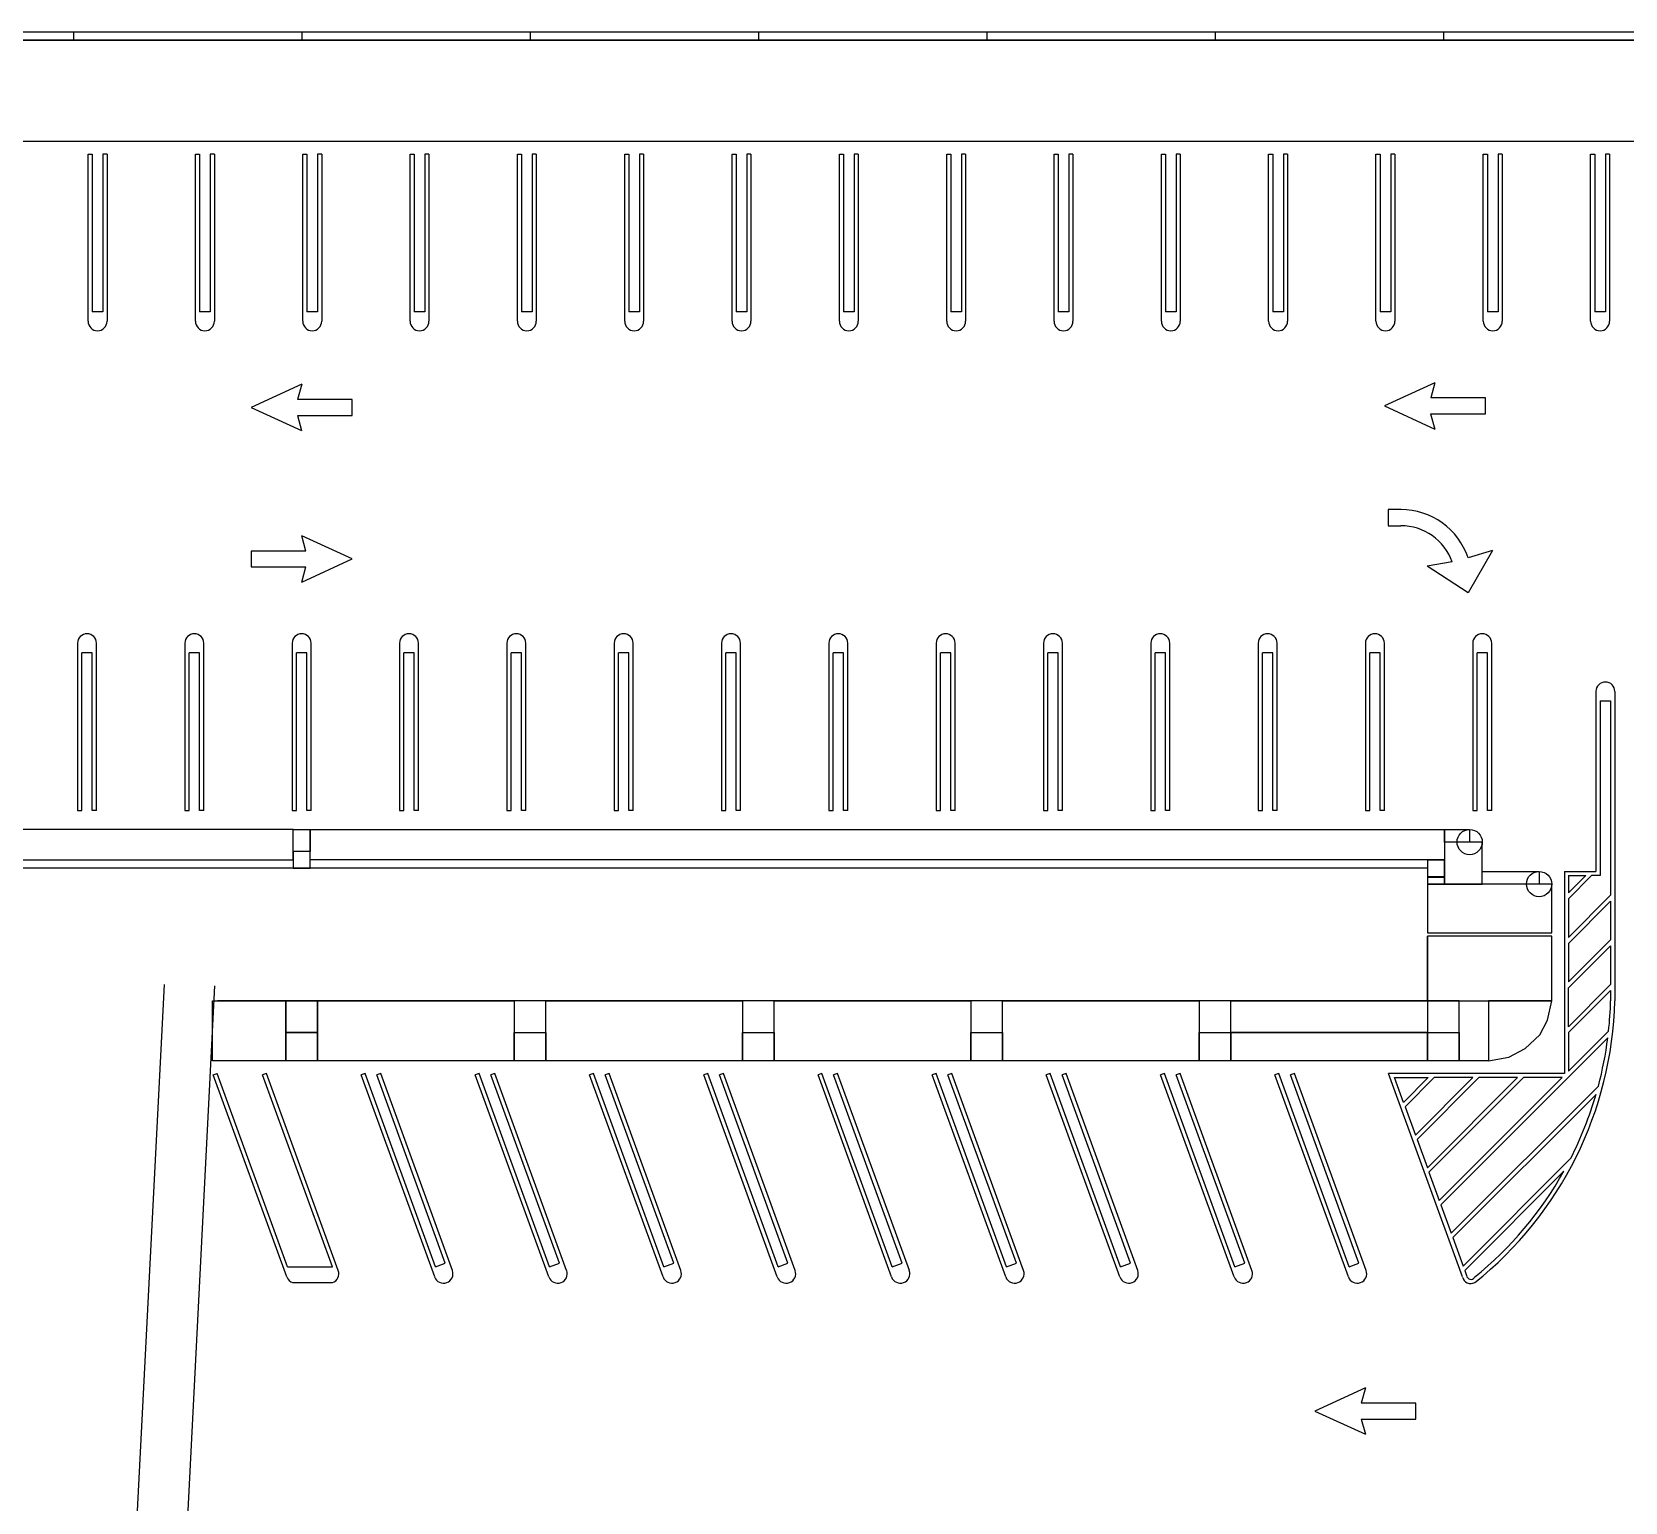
# Model space of a CAD drawing. Header units: inches. Extents: x -24 to 5079, y -276 to 4275.
# Drawn here: x 1520 to 3034, y 1951 to 3348 of the extents above; entities that cross this region are included whole.
import ezdxf

# ---------------------------------------------------------------- set-up
doc = ezdxf.new("R2010")
doc.units = ezdxf.units.IN
doc.header["$LTSCALE"] = 10
doc.header["$MEASUREMENT"] = 0
for name, color, linetype in [('A-COLS', 5, 'CONTINUOUS'), ('A-FLOR', 3, 'CONTINUOUS'), ('A-WALL', 5, 'CONTINUOUS')]:
    doc.layers.add(name, color=color, linetype=linetype)

msp = doc.modelspace()

# ---------------------------------------------------------------- linework, layer by layer
at = {"layer": 'A-COLS'}
for p, q in [((1784, 2569, 0.5), (1768, 2569, 0.5)), ((1768, 2569, 0.5), (1768, 2553, 0.5)), ((1784, 2569, 0.5), (1768, 2569, 0.5)), ((1768, 2569, 0.5), (1768, 2553, 0.5)), ((1784, 2553, 0.5), (1784, 2569, 0.5)), ((1784, 2553, 0.5), (1784, 2569, 0.5)), ((2862, 2560.6, 0.5), (2846, 2560.6, 0.5)), ((2846, 2560.6, 0.5), (2846, 2544.6, 0.5)), ((2862, 2560.6, 0.5), (2846, 2560.6, 0.5)), ((2846, 2560.6, 0.5), (2846, 2544.6, 0.5)), ((2862, 2544.6, 0.5), (2862, 2560.6, 0.5)), ((2862, 2544.6, 0.5), (2862, 2560.6, 0.5)), ((1768, 2553, 0.5), (1784, 2553, 0.5)), ((1768, 2553, 0.5), (1784, 2553, 0.5)), ((2846, 2544.6, 0.5), (2862, 2544.6, 0.5)), ((2846, 2544.6, 0.5), (2862, 2544.6, 0.5)), ((1761, 2427, 0.5), (1791, 2427, 0.5)), ((1761, 2397, 0.5), (1761, 2427, 0.5)), ((1791, 2427, 0.5), (1791, 2397, 0.5)), ((2008, 2427, 0.5), (1978, 2427, 0.5)), ((1978, 2427, 0.5), (1978, 2397, 0.5)), ((2008, 2397, 0.5), (2008, 2427, 0.5)), ((2225, 2427, 0.5), (2195, 2427, 0.5)), ((2195, 2427, 0.5), (2195, 2397, 0.5)), ((2225, 2397, 0.5), (2225, 2427, 0.5)), ((2442, 2427, 0.5), (2412, 2427, 0.5)), ((2412, 2427, 0.5), (2412, 2397, 0.5)), ((2442, 2397, 0.5), (2442, 2427, 0.5)), ((2659, 2427, 0.5), (2629, 2427, 0.5)), ((2629, 2427, 0.5), (2629, 2397, 0.5)), ((2659, 2397, 0.5), (2659, 2427, 0.5)), ((2876, 2427, 0.5), (2846, 2427, 0.5)), ((2846, 2427, 0.5), (2846, 2397, 0.5)), ((2876, 2397, 0.5), (2876, 2427, 0.5)), ((1791, 2397, 0.5), (1761, 2397, 0.5)), ((1978, 2397, 0.5), (2008, 2397, 0.5)), ((2195, 2397, 0.5), (2225, 2397, 0.5)), ((2412, 2397, 0.5), (2442, 2397, 0.5)), ((2629, 2397, 0.5), (2659, 2397, 0.5)), ((2846, 2397, 0.5), (2876, 2397, 0.5))]:
    msp.add_line(p, q, dxfattribs=at)
at = {"layer": 'A-FLOR'}
for p, q in [((3107.8, 3340, 0.5), (1413.9, 3340, 0.5)), ((1413.9, 3244, 0.5), (3107.8, 3244, 0.5)), ((1573, 3231.9, 0.5), (1577, 3231.9, 0.5)), ((1573, 3072.9, 0.5), (1573, 3231.9, 0.5)), ((1577, 3231.9, 0.5), (1577, 3081.9, 0.5)), ((1587, 3231.9, 0.5), (1587, 3081.9, 0.5)), ((1591, 3231.9, 0.5), (1587, 3231.9, 0.5)), ((1591, 3231.9, 0.5), (1591, 3072.9, 0.5)), ((1675, 3231.9, 0.5), (1679, 3231.9, 0.5)), ((1675, 3072.9, 0.5), (1675, 3231.9, 0.5)), ((1679, 3231.9, 0.5), (1679, 3081.9, 0.5)), ((1689, 3231.9, 0.5), (1689, 3081.9, 0.5)), ((1693, 3231.9, 0.5), (1689, 3231.9, 0.5)), ((1693, 3231.9, 0.5), (1693, 3072.9, 0.5)), ((1777, 3231.9, 0.5), (1781, 3231.9, 0.5)), ((1777, 3072.9, 0.5), (1777, 3231.9, 0.5)), ((1781, 3231.9, 0.5), (1781, 3081.9, 0.5)), ((1791, 3231.9, 0.5), (1791, 3081.9, 0.5)), ((1795, 3231.9, 0.5), (1791, 3231.9, 0.5)), ((1795, 3231.9, 0.5), (1795, 3072.9, 0.5)), ((1879, 3231.9, 0.5), (1883, 3231.9, 0.5)), ((1879, 3072.9, 0.5), (1879, 3231.9, 0.5)), ((1883, 3231.9, 0.5), (1883, 3081.9, 0.5)), ((1893, 3231.9, 0.5), (1893, 3081.9, 0.5)), ((1897, 3231.9, 0.5), (1893, 3231.9, 0.5)), ((1897, 3231.9, 0.5), (1897, 3072.9, 0.5)), ((1981, 3231.9, 0.5), (1985, 3231.9, 0.5)), ((1981, 3072.9, 0.5), (1981, 3231.9, 0.5)), ((1985, 3231.9, 0.5), (1985, 3081.9, 0.5)), ((1995, 3231.9, 0.5), (1995, 3081.9, 0.5)), ((1999, 3231.9, 0.5), (1995, 3231.9, 0.5)), ((1999, 3231.9, 0.5), (1999, 3072.9, 0.5)), ((2083, 3231.9, 0.5), (2087, 3231.9, 0.5)), ((2083, 3072.9, 0.5), (2083, 3231.9, 0.5)), ((2087, 3231.9, 0.5), (2087, 3081.9, 0.5)), ((2097, 3231.9, 0.5), (2097, 3081.9, 0.5)), ((2101, 3231.9, 0.5), (2097, 3231.9, 0.5)), ((2101, 3231.9, 0.5), (2101, 3072.9, 0.5)), ((2185, 3231.9, 0.5), (2189, 3231.9, 0.5)), ((2185, 3072.9, 0.5), (2185, 3231.9, 0.5)), ((2189, 3231.9, 0.5), (2189, 3081.9, 0.5)), ((2199, 3231.9, 0.5), (2199, 3081.9, 0.5)), ((2203, 3231.9, 0.5), (2199, 3231.9, 0.5)), ((2203, 3231.9, 0.5), (2203, 3072.9, 0.5)), ((2287, 3231.9, 0.5), (2291, 3231.9, 0.5)), ((2287, 3072.9, 0.5), (2287, 3231.9, 0.5)), ((2291, 3231.9, 0.5), (2291, 3081.9, 0.5)), ((2301, 3231.9, 0.5), (2301, 3081.9, 0.5)), ((2305, 3231.9, 0.5), (2301, 3231.9, 0.5)), ((2305, 3231.9, 0.5), (2305, 3072.9, 0.5)), ((2389, 3231.9, 0.5), (2393, 3231.9, 0.5)), ((2389, 3072.9, 0.5), (2389, 3231.9, 0.5)), ((2393, 3231.9, 0.5), (2393, 3081.9, 0.5)), ((2403, 3231.9, 0.5), (2403, 3081.9, 0.5)), ((2407, 3231.9, 0.5), (2403, 3231.9, 0.5)), ((2407, 3231.9, 0.5), (2407, 3072.9, 0.5)), ((2491, 3231.9, 0.5), (2495, 3231.9, 0.5)), ((2491, 3072.9, 0.5), (2491, 3231.9, 0.5)), ((2495, 3231.9, 0.5), (2495, 3081.9, 0.5)), ((2505, 3231.9, 0.5), (2505, 3081.9, 0.5)), ((2509, 3231.9, 0.5), (2505, 3231.9, 0.5)), ((2509, 3231.9, 0.5), (2509, 3072.9, 0.5)), ((2593, 3231.9, 0.5), (2597, 3231.9, 0.5)), ((2593, 3072.9, 0.5), (2593, 3231.9, 0.5)), ((2597, 3231.9, 0.5), (2597, 3081.9, 0.5)), ((2607, 3231.9, 0.5), (2607, 3081.9, 0.5)), ((2611, 3231.9, 0.5), (2607, 3231.9, 0.5)), ((2611, 3231.9, 0.5), (2611, 3072.9, 0.5)), ((2695, 3231.9, 0.5), (2699, 3231.9, 0.5)), ((2695, 3072.9, 0.5), (2695, 3231.9, 0.5)), ((2699, 3231.9, 0.5), (2699, 3081.9, 0.5)), ((2709, 3231.9, 0.5), (2709, 3081.9, 0.5)), ((2713, 3231.9, 0.5), (2709, 3231.9, 0.5)), ((2713, 3231.9, 0.5), (2713, 3072.9, 0.5)), ((2797, 3231.9, 0.5), (2801, 3231.9, 0.5)), ((2797, 3072.9, 0.5), (2797, 3231.9, 0.5)), ((2801, 3231.9, 0.5), (2801, 3081.9, 0.5)), ((2811, 3231.9, 0.5), (2811, 3081.9, 0.5)), ((2815, 3231.9, 0.5), (2811, 3231.9, 0.5)), ((2815, 3231.9, 0.5), (2815, 3072.9, 0.5)), ((2899, 3231.9, 0.5), (2903, 3231.9, 0.5)), ((2899, 3072.9, 0.5), (2899, 3231.9, 0.5)), ((2903, 3231.9, 0.5), (2903, 3081.9, 0.5)), ((2913, 3231.9, 0.5), (2913, 3081.9, 0.5)), ((2917, 3231.9, 0.5), (2913, 3231.9, 0.5)), ((2917, 3231.9, 0.5), (2917, 3072.9, 0.5)), ((3001, 3231.9, 0.5), (3005, 3231.9, 0.5)), ((3001, 3072.9, 0.5), (3001, 3231.9, 0.5)), ((3005, 3231.9, 0.5), (3005, 3081.9, 0.5)), ((3015, 3231.9, 0.5), (3015, 3081.9, 0.5)), ((3019, 3231.9, 0.5), (3015, 3231.9, 0.5)), ((3019, 3231.9, 0.5), (3019, 3072.9, 0.5)), ((1587, 3081.9, 0.5), (1577, 3081.9, 0.5)), ((1689, 3081.9, 0.5), (1679, 3081.9, 0.5)), ((1791, 3081.9, 0.5), (1781, 3081.9, 0.5)), ((1893, 3081.9, 0.5), (1883, 3081.9, 0.5)), ((1995, 3081.9, 0.5), (1985, 3081.9, 0.5)), ((2097, 3081.9, 0.5), (2087, 3081.9, 0.5)), ((2199, 3081.9, 0.5), (2189, 3081.9, 0.5)), ((2301, 3081.9, 0.5), (2291, 3081.9, 0.5)), ((2403, 3081.9, 0.5), (2393, 3081.9, 0.5)), ((2505, 3081.9, 0.5), (2495, 3081.9, 0.5)), ((2607, 3081.9, 0.5), (2597, 3081.9, 0.5)), ((2709, 3081.9, 0.5), (2699, 3081.9, 0.5)), ((2811, 3081.9, 0.5), (2801, 3081.9, 0.5)), ((2913, 3081.9, 0.5), (2903, 3081.9, 0.5)), ((3015, 3081.9, 0.5), (3005, 3081.9, 0.5)), ((2853, 3014.5, 0.5), (2805, 2992.5, 0.5)), ((2853, 3014.5, 0.5), (2849, 3000, 0.5)), ((1776, 3013, 0.5), (1728, 2991, 0.5)), ((1776, 3013, 0.5), (1772, 2998.5, 0.5)), ((1824, 2998.5, 0.5), (1772, 2998.5, 0.5)), ((1824, 2983.5, 0.5), (1824, 2998.5, 0.5)), ((2901, 3000, 0.5), (2849, 3000, 0.5)), ((2901, 2985, 0.5), (2901, 3000, 0.5)), ((1728, 2991, 0.5), (1775.9, 2969, 0.5)), ((1771.9, 2983.5, 0.5), (1775.9, 2969, 0.5)), ((1771.9, 2983.5, 0.5), (1824, 2983.5, 0.5)), ((2805, 2992.5, 0.5), (2852.9, 2970.5, 0.5)), ((2848.9, 2985, 0.5), (2852.9, 2970.5, 0.5)), ((2848.9, 2985, 0.5), (2901, 2985, 0.5)), ((2808.6, 2893.9, 0.5), (2808.6, 2878.6, 0.5)), ((2820.8, 2893.9, 0.5), (2808.6, 2893.9, 0.5)), ((2808.6, 2878.6, 0.5), (2820.6, 2878.6, 0.5)), ((1824, 2847, 0.5), (1776.1, 2869, 0.5)), ((1780.1, 2854.5, 0.5), (1776.1, 2869, 0.5)), ((1780.1, 2854.5, 0.5), (1728, 2854.5, 0.5)), ((1728, 2854.5, 0.5), (1728, 2839.5, 0.5)), ((1776, 2825, 0.5), (1824, 2847, 0.5)), ((2907.6, 2854.9, 0.5), (2884.5, 2848, 0.5)), ((2907.6, 2854.9, 0.5), (2884.6, 2814.9, 0.5)), ((1728, 2839.5, 0.5), (1780, 2839.5, 0.5)), ((1776, 2825, 0.5), (1780, 2839.5, 0.5)), ((2869.5, 2844.3, 0.5), (2845.5, 2840.1, 0.5)), ((2884.6, 2814.9, 0.5), (2845.5, 2840.1, 0.5)), ((1563, 2766.9, 0.5), (1563, 2607.9, 0.5)), ((1567, 2607.9, 0.5), (1567, 2757.9, 0.5)), ((1577, 2757.9, 0.5), (1567, 2757.9, 0.5)), ((1577, 2607.9, 0.5), (1577, 2757.9, 0.5)), ((1581, 2607.9, 0.5), (1581, 2766.9, 0.5)), ((1665, 2766.9, 0.5), (1665, 2607.9, 0.5)), ((1669, 2607.9, 0.5), (1669, 2757.9, 0.5)), ((1679, 2757.9, 0.5), (1669, 2757.9, 0.5)), ((1679, 2607.9, 0.5), (1679, 2757.9, 0.5)), ((1683, 2607.9, 0.5), (1683, 2766.9, 0.5)), ((1767, 2766.9, 0.5), (1767, 2607.9, 0.5)), ((1771, 2607.9, 0.5), (1771, 2757.9, 0.5)), ((1781, 2757.9, 0.5), (1771, 2757.9, 0.5)), ((1781, 2607.9, 0.5), (1781, 2757.9, 0.5)), ((1785, 2607.9, 0.5), (1785, 2766.9, 0.5)), ((1869, 2766.9, 0.5), (1869, 2607.9, 0.5)), ((1873, 2607.9, 0.5), (1873, 2757.9, 0.5)), ((1883, 2757.9, 0.5), (1873, 2757.9, 0.5)), ((1883, 2607.9, 0.5), (1883, 2757.9, 0.5)), ((1887, 2607.9, 0.5), (1887, 2766.9, 0.5)), ((1971, 2766.9, 0.5), (1971, 2607.9, 0.5)), ((1975, 2607.9, 0.5), (1975, 2757.9, 0.5)), ((1985, 2757.9, 0.5), (1975, 2757.9, 0.5)), ((1985, 2607.9, 0.5), (1985, 2757.9, 0.5)), ((1989, 2607.9, 0.5), (1989, 2766.9, 0.5)), ((2073, 2766.9, 0.5), (2073, 2607.9, 0.5)), ((2077, 2607.9, 0.5), (2077, 2757.9, 0.5)), ((2087, 2757.9, 0.5), (2077, 2757.9, 0.5)), ((2087, 2607.9, 0.5), (2087, 2757.9, 0.5)), ((2091, 2607.9, 0.5), (2091, 2766.9, 0.5)), ((2175, 2766.9, 0.5), (2175, 2607.9, 0.5)), ((2179, 2607.9, 0.5), (2179, 2757.9, 0.5)), ((2189, 2757.9, 0.5), (2179, 2757.9, 0.5)), ((2189, 2607.9, 0.5), (2189, 2757.9, 0.5)), ((2193, 2607.9, 0.5), (2193, 2766.9, 0.5)), ((2277, 2766.9, 0.5), (2277, 2607.9, 0.5)), ((2281, 2607.9, 0.5), (2281, 2757.9, 0.5)), ((2291, 2757.9, 0.5), (2281, 2757.9, 0.5)), ((2291, 2607.9, 0.5), (2291, 2757.9, 0.5)), ((2295, 2607.9, 0.5), (2295, 2766.9, 0.5)), ((2379, 2766.9, 0.5), (2379, 2607.9, 0.5)), ((2383, 2607.9, 0.5), (2383, 2757.9, 0.5)), ((2393, 2757.9, 0.5), (2383, 2757.9, 0.5)), ((2393, 2607.9, 0.5), (2393, 2757.9, 0.5)), ((2397, 2607.9, 0.5), (2397, 2766.9, 0.5)), ((2481, 2766.9, 0.5), (2481, 2607.9, 0.5)), ((2485, 2607.9, 0.5), (2485, 2757.9, 0.5)), ((2495, 2757.9, 0.5), (2485, 2757.9, 0.5)), ((2495, 2607.9, 0.5), (2495, 2757.9, 0.5)), ((2499, 2607.9, 0.5), (2499, 2766.9, 0.5)), ((2583, 2766.9, 0.5), (2583, 2607.9, 0.5)), ((2587, 2607.9, 0.5), (2587, 2757.9, 0.5)), ((2597, 2757.9, 0.5), (2587, 2757.9, 0.5)), ((2597, 2607.9, 0.5), (2597, 2757.9, 0.5)), ((2601, 2607.9, 0.5), (2601, 2766.9, 0.5)), ((2685, 2766.9, 0.5), (2685, 2607.9, 0.5)), ((2689, 2607.9, 0.5), (2689, 2757.9, 0.5)), ((2699, 2757.9, 0.5), (2689, 2757.9, 0.5)), ((2699, 2607.9, 0.5), (2699, 2757.9, 0.5)), ((2703, 2607.9, 0.5), (2703, 2766.9, 0.5)), ((2787, 2766.9, 0.5), (2787, 2607.9, 0.5)), ((2791, 2607.9, 0.5), (2791, 2757.9, 0.5)), ((2801, 2757.9, 0.5), (2791, 2757.9, 0.5)), ((2801, 2607.9, 0.5), (2801, 2757.9, 0.5)), ((2805, 2607.9, 0.5), (2805, 2766.9, 0.5)), ((2889, 2766.9, 0.5), (2889, 2607.9, 0.5)), ((2893, 2607.9, 0.5), (2893, 2757.9, 0.5)), ((2903, 2757.9, 0.5), (2893, 2757.9, 0.5)), ((2903, 2607.9, 0.5), (2903, 2757.9, 0.5)), ((2907, 2607.9, 0.5), (2907, 2766.9, 0.5)), ((3006, 2721, 0.5), (3006, 2550, 0.5)), ((3010, 2712, 0.5), (3010, 2546, 0.5)), ((3010, 2712, 0.5), (3020, 2712, 0.5)), ((3020, 2712, 0.5), (3020, 2527.3, 0.5)), ((3024, 2721, 0.5), (3024, 2427, 0.5)), ((1563, 2607.9, 0.5), (1567, 2607.9, 0.5)), ((1581, 2607.9, 0.5), (1577, 2607.9, 0.5)), ((1665, 2607.9, 0.5), (1669, 2607.9, 0.5)), ((1683, 2607.9, 0.5), (1679, 2607.9, 0.5)), ((1767, 2607.9, 0.5), (1771, 2607.9, 0.5)), ((1785, 2607.9, 0.5), (1781, 2607.9, 0.5)), ((1869, 2607.9, 0.5), (1873, 2607.9, 0.5)), ((1887, 2607.9, 0.5), (1883, 2607.9, 0.5)), ((1971, 2607.9, 0.5), (1975, 2607.9, 0.5)), ((1989, 2607.9, 0.5), (1985, 2607.9, 0.5)), ((2073, 2607.9, 0.5), (2077, 2607.9, 0.5)), ((2091, 2607.9, 0.5), (2087, 2607.9, 0.5)), ((2175, 2607.9, 0.5), (2179, 2607.9, 0.5)), ((2193, 2607.9, 0.5), (2189, 2607.9, 0.5)), ((2277, 2607.9, 0.5), (2281, 2607.9, 0.5)), ((2295, 2607.9, 0.5), (2291, 2607.9, 0.5)), ((2379, 2607.9, 0.5), (2383, 2607.9, 0.5)), ((2397, 2607.9, 0.5), (2393, 2607.9, 0.5)), ((2481, 2607.9, 0.5), (2485, 2607.9, 0.5)), ((2499, 2607.9, 0.5), (2495, 2607.9, 0.5)), ((2583, 2607.9, 0.5), (2587, 2607.9, 0.5)), ((2601, 2607.9, 0.5), (2597, 2607.9, 0.5)), ((2685, 2607.9, 0.5), (2689, 2607.9, 0.5)), ((2703, 2607.9, 0.5), (2699, 2607.9, 0.5)), ((2787, 2607.9, 0.5), (2791, 2607.9, 0.5)), ((2805, 2607.9, 0.5), (2801, 2607.9, 0.5)), ((2889, 2607.9, 0.5), (2893, 2607.9, 0.5)), ((2907, 2607.9, 0.5), (2903, 2607.9, 0.5)), ((1768, 2589.9, 0.5), (688, 2589.9, 0.5)), ((1768, 2561, 0.5), (1768, 2589.9, 0.5)), ((1768, 2589.9, 0.5), (1784, 2589.9, 0.5)), ((1768, 2569, 0.5), (1768, 2589.9, 0.5)), ((1784, 2589.9, 0.5), (1784, 2569, 0.5)), ((1784, 2589.9, 0.5), (2862, 2589.9, 0.5)), ((1784, 2561, 0.5), (1784, 2589.9, 0.5)), ((2862, 2589.9, 0.5), (2862, 2561, 0.5)), ((2862, 2577.9, 0.5), (2862, 2589.9, 0.5)), ((2862, 2589.9, 0.5), (2886, 2589.9, 0.5)), ((2886, 2589.9, 0.5), (2886, 2577.9, 0.5)), ((2898, 2577.9, 0.5), (2862, 2577.9, 0.5)), ((2862, 2577.9, 0.5), (2862, 2538, 0.5)), ((2886, 2577.9, 0.5), (2862, 2577.9, 0.5)), ((2898, 2538, 0.5), (2898, 2577.9, 0.5)), ((688, 2561, 0.5), (1768, 2561, 0.5)), ((1784, 2569, 0.5), (1768, 2569, 0.5)), ((2862, 2561, 0.5), (1784, 2561, 0.5)), ((2846, 2553, 0.5), (706, 2553, 0.5)), ((2846, 2553, 0.5), (2846, 2491.5, 0.5)), ((2862, 2545, 0.5), (2846, 2545, 0.5)), ((2846, 2545, 0.5), (2846, 2538, 0.5)), ((2862, 2538, 0.5), (2862, 2545, 0.5)), ((2898, 2550, 0.5), (2952, 2550, 0.5)), ((2898, 2538, 0.5), (2898, 2550, 0.5)), ((2952, 2550, 0.5), (2952, 2538, 0.5)), ((2976, 2550, 0.5), (2976, 2358, 0.5)), ((2976, 2550, 0.5), (3006, 2550, 0.5)), ((2980, 2524.1, 0.5), (3001.9, 2546, 0.5)), ((2980, 2529.7, 0.5), (2996.3, 2546, 0.5)), ((2980, 2546, 0.5), (2996.3, 2546, 0.5)), ((2980, 2546, 0.5), (2980, 2529.7, 0.5)), ((3010, 2546, 0.5), (3001.9, 2546, 0.5)), ((2964, 2538, 0.5), (2846, 2538, 0.5)), ((2846, 2538, 0.5), (2846, 2491.5, 0.5)), ((2846, 2538, 0.5), (2862, 2538, 0.5)), ((2862, 2538, 0.5), (2898, 2538, 0.5)), ((2952, 2538, 0.5), (2898, 2538, 0.5)), ((2964, 2491.5, 0.5), (2964, 2538, 0.5)), ((3020, 2527.3, 0.5), (2980, 2487.3, 0.5)), ((2980, 2524.1, 0.5), (2980, 2487.3, 0.5)), ((3020, 2521.6, 0.5), (2980, 2481.6, 0.5)), ((3020, 2521.6, 0.5), (3020, 2484.9, 0.5)), ((2846, 2491.5, 0.5), (2964, 2491.5, 0.5)), ((2846, 2427, 0.5), (2846, 2488.5, 0.5)), ((2964, 2488.5, 0.5), (2846, 2488.5, 0.5)), ((2846, 2488.5, 0.5), (2846, 2427, 0.5)), ((2964, 2427, 0.5), (2964, 2488.5, 0.5)), ((2980, 2444.9, 0.5), (3020, 2484.9, 0.5)), ((2980, 2481.6, 0.5), (2980, 2444.9, 0.5)), ((2980, 2439.2, 0.5), (3020, 2479.2, 0.5)), ((3020, 2479.2, 0.5), (3020, 2442.4, 0.5)), ((1645.4, 2442.6, 0.5), (1605.8, 1672.3, 0.5)), ((1693.3, 2441.1, 0.5), (1653.8, 1672.2, 0.5)), ((3020, 2442.4, 0.5), (2980, 2402.4, 0.5)), ((2980, 2402.4, 0.5), (2980, 2439.2, 0.5)), ((1691.4, 2370, 0.5), (1691.4, 2427, 0.5)), ((1691.4, 2427, 0.5), (1761, 2427, 0.5)), ((2846, 2427, 0.5), (1696.1, 2427, 0.5)), ((1761, 2427, 0.5), (1761, 2370, 0.5)), ((1791, 2370, 0.5), (1791, 2427, 0.5)), ((1791, 2427, 0.5), (1978, 2427, 0.5)), ((1978, 2427, 0.5), (1978, 2370, 0.5)), ((2008, 2370, 0.5), (2008, 2427, 0.5)), ((2008, 2427, 0.5), (2195, 2427, 0.5)), ((2195, 2427, 0.5), (2195, 2370, 0.5)), ((2225, 2370, 0.5), (2225, 2427, 0.5)), ((2225, 2427, 0.5), (2412, 2427, 0.5)), ((2412, 2427, 0.5), (2412, 2370, 0.5)), ((2442, 2370, 0.5), (2442, 2427, 0.5)), ((2442, 2427, 0.5), (2629, 2427, 0.5)), ((2629, 2427, 0.5), (2629, 2370, 0.5)), ((2659, 2427, 0.5), (2846, 2427, 0.5)), ((2659, 2397, 0.5), (2659, 2427, 0.5)), ((2846, 2427, 0.5), (2964, 2427, 0.5)), ((2846, 2427, 0.5), (2846, 2397, 0.5)), ((2876, 2370, 0.5), (2876, 2427, 0.5)), ((2876, 2427, 0.5), (2904, 2427, 0.5)), ((2904, 2427, 0.5), (2904, 2370, 0.5)), ((2964, 2427, 0.5), (2904, 2427, 0.5)), ((2904, 2427, 0.5), (2904, 2370, 0.5)), ((2960.1, 2408.7, 0.5), (2964, 2427, 0.5)), ((3020, 2436.8, 0.5), (2980, 2396.8, 0.5)), ((3020, 2436.8, 0.5), (3020, 2427, 0.5)), ((2952.7, 2394.8, 0.5), (2960.1, 2408.7, 0.5)), ((1761, 2370, 0.5), (1761, 2397, 0.5)), ((1761, 2397, 0.5), (1791, 2397, 0.5)), ((1791, 2397, 0.5), (1791, 2370, 0.5)), ((1978, 2370, 0.5), (1978, 2397, 0.5)), ((1978, 2397, 0.5), (2008, 2397, 0.5)), ((2008, 2397, 0.5), (2008, 2370, 0.5)), ((2195, 2370, 0.5), (2195, 2397, 0.5)), ((2195, 2397, 0.5), (2225, 2397, 0.5)), ((2225, 2397, 0.5), (2225, 2370, 0.5)), ((2412, 2370, 0.5), (2412, 2397, 0.5)), ((2412, 2397, 0.5), (2442, 2397, 0.5)), ((2442, 2397, 0.5), (2442, 2370, 0.5)), ((2629, 2370, 0.5), (2629, 2397, 0.5)), ((2629, 2397, 0.5), (2659, 2397, 0.5)), ((2659, 2397, 0.5), (2659, 2370, 0.5)), ((2846, 2397, 0.5), (2659, 2397, 0.5)), ((2659, 2397, 0.5), (2846, 2397, 0.5)), ((2659, 2370, 0.5), (2659, 2397, 0.5)), ((2846, 2370, 0.5), (2846, 2397, 0.5)), ((2846, 2397, 0.5), (2876, 2397, 0.5)), ((2846, 2397, 0.5), (2846, 2370, 0.5)), ((2876, 2397, 0.5), (2876, 2370, 0.5)), ((2938.8, 2381.8, 0.5), (2952.7, 2394.8, 0.5)), ((3018.1, 2398.1, 0.5), (2980, 2360, 0.5)), ((2980, 2396.8, 0.5), (2980, 2360, 0.5)), ((2858.6, 2233, 0.5), (3017.3, 2391.7, 0.5)), ((2923.3, 2373.6, 0.5), (2938.8, 2381.8, 0.5)), ((1761, 2370, 0.5), (1691.4, 2370, 0.5)), ((1791, 2370, 0.5), (1761, 2370, 0.5)), ((1978, 2370, 0.5), (1791, 2370, 0.5)), ((2008, 2370, 0.5), (1978, 2370, 0.5)), ((2195, 2370, 0.5), (2008, 2370, 0.5)), ((2225, 2370, 0.5), (2195, 2370, 0.5)), ((2412, 2370, 0.5), (2225, 2370, 0.5)), ((2442, 2370, 0.5), (2412, 2370, 0.5)), ((2629, 2370, 0.5), (2442, 2370, 0.5)), ((2659, 2370, 0.5), (2629, 2370, 0.5)), ((2846, 2370, 0.5), (2659, 2370, 0.5)), ((2876, 2370, 0.5), (2846, 2370, 0.5)), ((2904, 2370, 0.5), (2876, 2370, 0.5)), ((2904, 2370, 0.5), (2923.3, 2373.6, 0.5)), ((1692, 2356.6, 0.5), (1695.8, 2358, 0.5)), ((1761.9, 2164.5, 0.5), (1692, 2356.6, 0.5)), ((1762.6, 2174.3, 0.5), (1695.8, 2358, 0.5)), ((1742.6, 2358, 0.5), (1738.8, 2356.6, 0.5)), ((1805.2, 2174.3, 0.5), (1738.8, 2356.6, 0.5)), ((1810.8, 2170.7, 0.5), (1742.6, 2358, 0.5)), ((1836.2, 2358, 0.5), (1832.5, 2356.6, 0.5)), ((1902.4, 2164.5, 0.5), (1832.5, 2356.6, 0.5)), ((1903.1, 2174.3, 0.5), (1836.2, 2358, 0.5)), ((1851.1, 2358, 0.5), (1847.4, 2356.6, 0.5)), ((1912.5, 2177.8, 0.5), (1847.4, 2356.6, 0.5)), ((1919.3, 2170.7, 0.5), (1851.1, 2358, 0.5)), ((1944.8, 2358, 0.5), (1941, 2356.6, 0.5)), ((2010.9, 2164.5, 0.5), (1941, 2356.6, 0.5)), ((2011.6, 2174.3, 0.5), (1944.8, 2358, 0.5)), ((1959.7, 2358, 0.5), (1955.9, 2356.6, 0.5)), ((2021, 2177.8, 0.5), (1955.9, 2356.6, 0.5)), ((2027.8, 2170.7, 0.5), (1959.7, 2358, 0.5)), ((2053.3, 2358, 0.5), (2049.6, 2356.6, 0.5)), ((2119.5, 2164.5, 0.5), (2049.6, 2356.6, 0.5)), ((2120.2, 2174.3, 0.5), (2053.3, 2358, 0.5)), ((2068.2, 2358, 0.5), (2064.5, 2356.6, 0.5)), ((2129.6, 2177.8, 0.5), (2064.5, 2356.6, 0.5)), ((2136.4, 2170.7, 0.5), (2068.2, 2358, 0.5)), ((2161.9, 2358, 0.5), (2158.1, 2356.6, 0.5)), ((2228, 2164.5, 0.5), (2158.1, 2356.6, 0.5)), ((2228.7, 2174.3, 0.5), (2161.9, 2358, 0.5)), ((2176.8, 2358, 0.5), (2173, 2356.6, 0.5)), ((2238.1, 2177.8, 0.5), (2173, 2356.6, 0.5)), ((2244.9, 2170.7, 0.5), (2176.8, 2358, 0.5)), ((2270.4, 2358, 0.5), (2266.7, 2356.6, 0.5)), ((2336.6, 2164.5, 0.5), (2266.7, 2356.6, 0.5)), ((2337.3, 2174.3, 0.5), (2270.4, 2358, 0.5)), ((2285.3, 2358, 0.5), (2281.5, 2356.6, 0.5)), ((2346.7, 2177.8, 0.5), (2281.5, 2356.6, 0.5)), ((2353.5, 2170.7, 0.5), (2285.3, 2358, 0.5)), ((2379, 2358, 0.5), (2375.2, 2356.6, 0.5)), ((2445.1, 2164.5, 0.5), (2375.2, 2356.6, 0.5)), ((2445.8, 2174.3, 0.5), (2379, 2358, 0.5)), ((2393.9, 2358, 0.5), (2390.1, 2356.6, 0.5)), ((2455.2, 2177.8, 0.5), (2390.1, 2356.6, 0.5)), ((2462, 2170.7, 0.5), (2393.9, 2358, 0.5)), ((2487.5, 2358, 0.5), (2483.7, 2356.6, 0.5)), ((2553.7, 2164.5, 0.5), (2483.7, 2356.6, 0.5)), ((2554.3, 2174.3, 0.5), (2487.5, 2358, 0.5)), ((2502.4, 2358, 0.5), (2498.6, 2356.6, 0.5)), ((2563.7, 2177.8, 0.5), (2498.6, 2356.6, 0.5)), ((2570.6, 2170.7, 0.5), (2502.4, 2358, 0.5)), ((2596, 2358, 0.5), (2592.3, 2356.6, 0.5)), ((2662.2, 2164.5, 0.5), (2592.3, 2356.6, 0.5)), ((2662.9, 2174.3, 0.5), (2596, 2358, 0.5)), ((2610.9, 2358, 0.5), (2607.2, 2356.6, 0.5)), ((2672.3, 2177.8, 0.5), (2607.2, 2356.6, 0.5)), ((2679.1, 2170.7, 0.5), (2610.9, 2358, 0.5)), ((2704.6, 2358, 0.5), (2700.8, 2356.6, 0.5)), ((2770.8, 2164.5, 0.5), (2700.8, 2356.6, 0.5)), ((2771.4, 2174.3, 0.5), (2704.6, 2358, 0.5)), ((2719.5, 2358, 0.5), (2715.7, 2356.6, 0.5)), ((2780.8, 2177.8, 0.5), (2715.7, 2356.6, 0.5)), ((2787.7, 2170.7, 0.5), (2719.5, 2358, 0.5)), ((2976, 2358, 0.5), (2808.9, 2358, 0.5)), ((2879.3, 2164.5, 0.5), (2808.9, 2358, 0.5)), ((2814.6, 2354, 0.5), (2846.7, 2354, 0.5)), ((2823.2, 2330.5, 0.5), (2814.6, 2354, 0.5)), ((2823.2, 2330.5, 0.5), (2846.7, 2354, 0.5)), ((2824.7, 2326.3, 0.5), (2852.4, 2354, 0.5)), ((2834.5, 2299.4, 0.5), (2889.1, 2354, 0.5)), ((2836, 2295.2, 0.5), (2894.8, 2354, 0.5)), ((2845.8, 2268.2, 0.5), (2931.6, 2354, 0.5)), ((2847.3, 2264.1, 0.5), (2937.2, 2354, 0.5)), ((2889.1, 2354, 0.5), (2852.4, 2354, 0.5)), ((2857.1, 2237.1, 0.5), (2974, 2354, 0.5)), ((2931.6, 2354, 0.5), (2894.8, 2354, 0.5)), ((2974, 2354, 0.5), (2937.2, 2354, 0.5)), ((2868.5, 2206, 0.5), (3008.4, 2345.9, 0.5)), ((2870, 2201.9, 0.5), (3006.2, 2338.1, 0.5)), ((2824.7, 2326.3, 0.5), (2834.5, 2299.4, 0.5)), ((2836, 2295.2, 0.5), (2845.8, 2268.2, 0.5)), ((2879.8, 2174.9, 0.5), (2982.1, 2277.3, 0.5)), ((2847.3, 2264.1, 0.5), (2857.1, 2237.1, 0.5)), ((2881.3, 2170.8, 0.5), (2975.6, 2265.1, 0.5)), ((2858.6, 2233, 0.5), (2868.5, 2206, 0.5)), ((2870, 2201.9, 0.5), (2879.8, 2174.9, 0.5)), ((1762.6, 2174.3, 0.5), (1805.2, 2174.3, 0.5)), ((1903.1, 2174.3, 0.5), (1912.5, 2177.8, 0.5)), ((2011.6, 2174.3, 0.5), (2021, 2177.8, 0.5)), ((2120.2, 2174.3, 0.5), (2129.6, 2177.8, 0.5)), ((2228.7, 2174.3, 0.5), (2238.1, 2177.8, 0.5)), ((2337.3, 2174.3, 0.5), (2346.7, 2177.8, 0.5)), ((2445.8, 2174.3, 0.5), (2455.2, 2177.8, 0.5)), ((2554.3, 2174.3, 0.5), (2563.7, 2177.8, 0.5)), ((2662.9, 2174.3, 0.5), (2672.3, 2177.8, 0.5)), ((2771.4, 2174.3, 0.5), (2780.8, 2177.8, 0.5)), ((2881.3, 2170.8, 0.5), (2883.1, 2165.9, 0.5)), ((1805.4, 2159.1, 0.5), (1767.3, 2159.1, 0.5)), ((2787, 2059, 0.5), (2739, 2037, 0.5)), ((2787, 2059, 0.5), (2783, 2044.5, 0.5)), ((2834.9, 2044.5, 0.5), (2783, 2044.5, 0.5)), ((2834.9, 2029.5, 0.5), (2834.9, 2044.5, 0.5)), ((2739, 2037, 0.5), (2786.9, 2015, 0.5)), ((2782.9, 2029.5, 0.5), (2786.9, 2015, 0.5)), ((2782.9, 2029.5, 0.5), (2834.9, 2029.5, 0.5))]:
    msp.add_line(p, q, dxfattribs=at)
for centre in [(2886, 2577.9, 0.5), (2952, 2538, 0.5)]:
    msp.add_circle(centre, 12, dxfattribs=at)
for centre, radius, start, end in [((1582, 3072.9, 0.5), 9, 180, 0), ((1684, 3072.9, 0.5), 9, 180, 0), ((1786, 3072.9, 0.5), 9, 180, 0), ((1888, 3072.9, 0.5), 9, 180, 0), ((1990, 3072.9, 0.5), 9, 180, 0), ((2092, 3072.9, 0.5), 9, 180, 0), ((2194, 3072.9, 0.5), 9, 180, 0), ((2296, 3072.9, 0.5), 9, 180, 0), ((2398, 3072.9, 0.5), 9, 180, 0), ((2500, 3072.9, 0.5), 9, 180, 0), ((2602, 3072.9, 0.5), 9, 180, 0), ((2704, 3072.9, 0.5), 9, 180, 0), ((2806, 3072.9, 0.5), 9, 180, 0), ((2908, 3072.9, 0.5), 9, 180, 0), ((3010, 3072.9, 0.5), 9, 180, 0), ((2820.9, 2826.9, 0.5), 67, 18.3509, 90.3043), ((2820.6, 2826.6, 0.5), 52, 19.8876, 90), ((1572, 2766.9, 0.5), 9, 0, 180), ((1674, 2766.9, 0.5), 9, 0, 180), ((1776, 2766.9, 0.5), 9, 0, 180), ((1878, 2766.9, 0.5), 9, 0, 180), ((1980, 2766.9, 0.5), 9, 0, 180), ((2082, 2766.9, 0.5), 9, 0, 180), ((2184, 2766.9, 0.5), 9, 0, 180), ((2286, 2766.9, 0.5), 9, 0, 180), ((2388, 2766.9, 0.5), 9, 0, 180), ((2490, 2766.9, 0.5), 9, 0, 180), ((2592, 2766.9, 0.5), 9, 0, 180), ((2694, 2766.9, 0.5), 9, 0, 180), ((2796, 2766.9, 0.5), 9, 0, 180), ((2898, 2766.9, 0.5), 9, 0, 180), ((3015, 2721, 0.5), 9, 0, 180), ((2670.2, 2435.9, 0.5), 353.9, 308.5672, 358.5664), ((2670.2, 2435.9, 0.5), 349.9, 353.8022, 358.55), ((2670.2, 2435.9, 0.5), 349.9, 345.1115, 352.7448), ((2670.2, 2435.9, 0.5), 349.9, 333.0499, 343.7791), ((2670.2, 2435.9, 0.5), 349.9, 309.0528, 330.7999), ((1802.3, 2167.6, 0.5), 9, 290, 20), ((1910.8, 2167.6, 0.5), 9, 200, 20), ((2019.4, 2167.6, 0.5), 9, 200, 20), ((2127.9, 2167.6, 0.5), 9, 200, 20), ((2236.5, 2167.6, 0.5), 9, 200, 20), ((2345, 2167.6, 0.5), 9, 200, 20), ((2453.6, 2167.6, 0.5), 9, 200, 20), ((2562.1, 2167.6, 0.5), 9, 200, 20), ((2670.7, 2167.6, 0.5), 9, 200, 20), ((2779.2, 2167.6, 0.5), 9, 200, 20), ((2887.2, 2166.4, 0.5), 4.14, 187.4347, 326.2033), ((1770.4, 2167.6, 0.5), 9, 200, 250), ((2887.2, 2166.4, 0.5), 8.14, 193.5718, 296.4282)]:
    msp.add_arc(centre, radius, start, end, dxfattribs=at)
at = {"layer": 'A-WALL'}
for p, q in [((1366, 3348, 0.5), (3177, 3348, 0.5)), ((1559, 3348, 0.5), (1559, 3340, 0.5)), ((1776, 3348, 0.5), (1776, 3340, 0.5)), ((1993, 3348, 0.5), (1993, 3340, 0.5)), ((2210, 3348, 0.5), (2210, 3340, 0.5)), ((2427, 3348, 0.5), (2427, 3340, 0.5)), ((2644, 3348, 0.5), (2644, 3340, 0.5)), ((2861, 3348, 0.5), (2861, 3340, 0.5)), ((1358, 3340, 0.5), (3180.3, 3340, 0.5))]:
    msp.add_line(p, q, dxfattribs=at)

doc.saveas('drawing.dxf')
